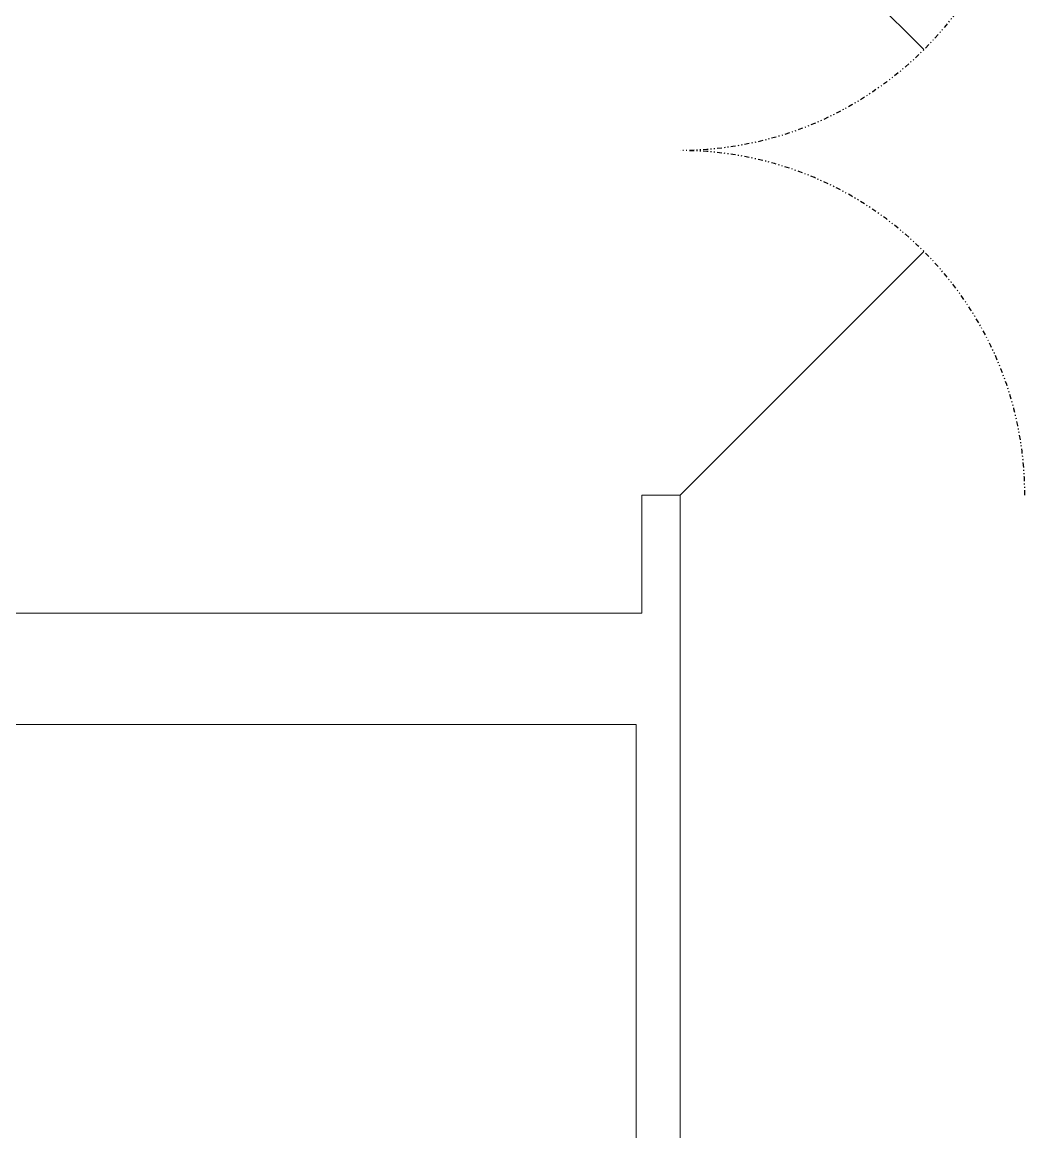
# Model space of a CAD drawing. Header units: inches. Extents: x -27 to 7514, y -484 to 2591.
# Drawn here: x 4320.5 to 4425.2, y 601.2 to 717.2 of the extents above; entities that cross this region are included whole.
import ezdxf

# ---------------------------------------------------------------- set-up
doc = ezdxf.new("R2010")
doc.units = ezdxf.units.IN
doc.header["$MEASUREMENT"] = 0
doc.linetypes.add('DIVIDE', pattern=[1.25, 0.5, -0.25, 0, -0.25, 0, -0.25])
doc.layers.add('I-CWall', color=110, linetype='Continuous', lineweight=20)
doc.layers.add('I-Dor', color=210, linetype='Continuous', lineweight=30)

# ---------------------------------------------------------------- blocks, each defined once
blk = doc.blocks.new('36_door')
at = {"linetype": 'Continuous'}
blk.add_line((0, 0), (-25.455996, -25.455996), dxfattribs=at)
at = {"linetype": 'DIVIDE'}
blk.add_arc((0, 0), 36, 180, 270, dxfattribs=at)

msp = doc.modelspace()

# ---------------------------------------------------------------- linework, layer by layer
at = {"layer": 'I-CWall'}
msp.add_line((4174.47, 655.41), (4385.22, 655.41), dxfattribs=at)
for points in [[(4389.22, 667.76), (4385.22, 667.76)], [(4385.22, 655.41), (4385.22, 667.76)], [(4389.22, 652.99), (4389.22, 667.76)], [(4389.22, 340.89), (4389.22, 652.99)], [(4264.6, 643.79), (4384.6, 643.79)], [(4384.6, 445.54), (4384.6, 643.79)]]:
    msp.add_lwpolyline(points, dxfattribs=at)

# ---------------------------------------------------------------- block references
at = {"layer": 'I-Dor', "extrusion": (0, 0, -1), "zscale": -1}
msp.add_blockref('36_door', (-4389.22, 739.76), dxfattribs=at)
at = {"layer": 'I-Dor', "rotation": 180}
msp.add_blockref('36_door', (4389.22, 667.76), dxfattribs=at)

doc.saveas('drawing.dxf')
